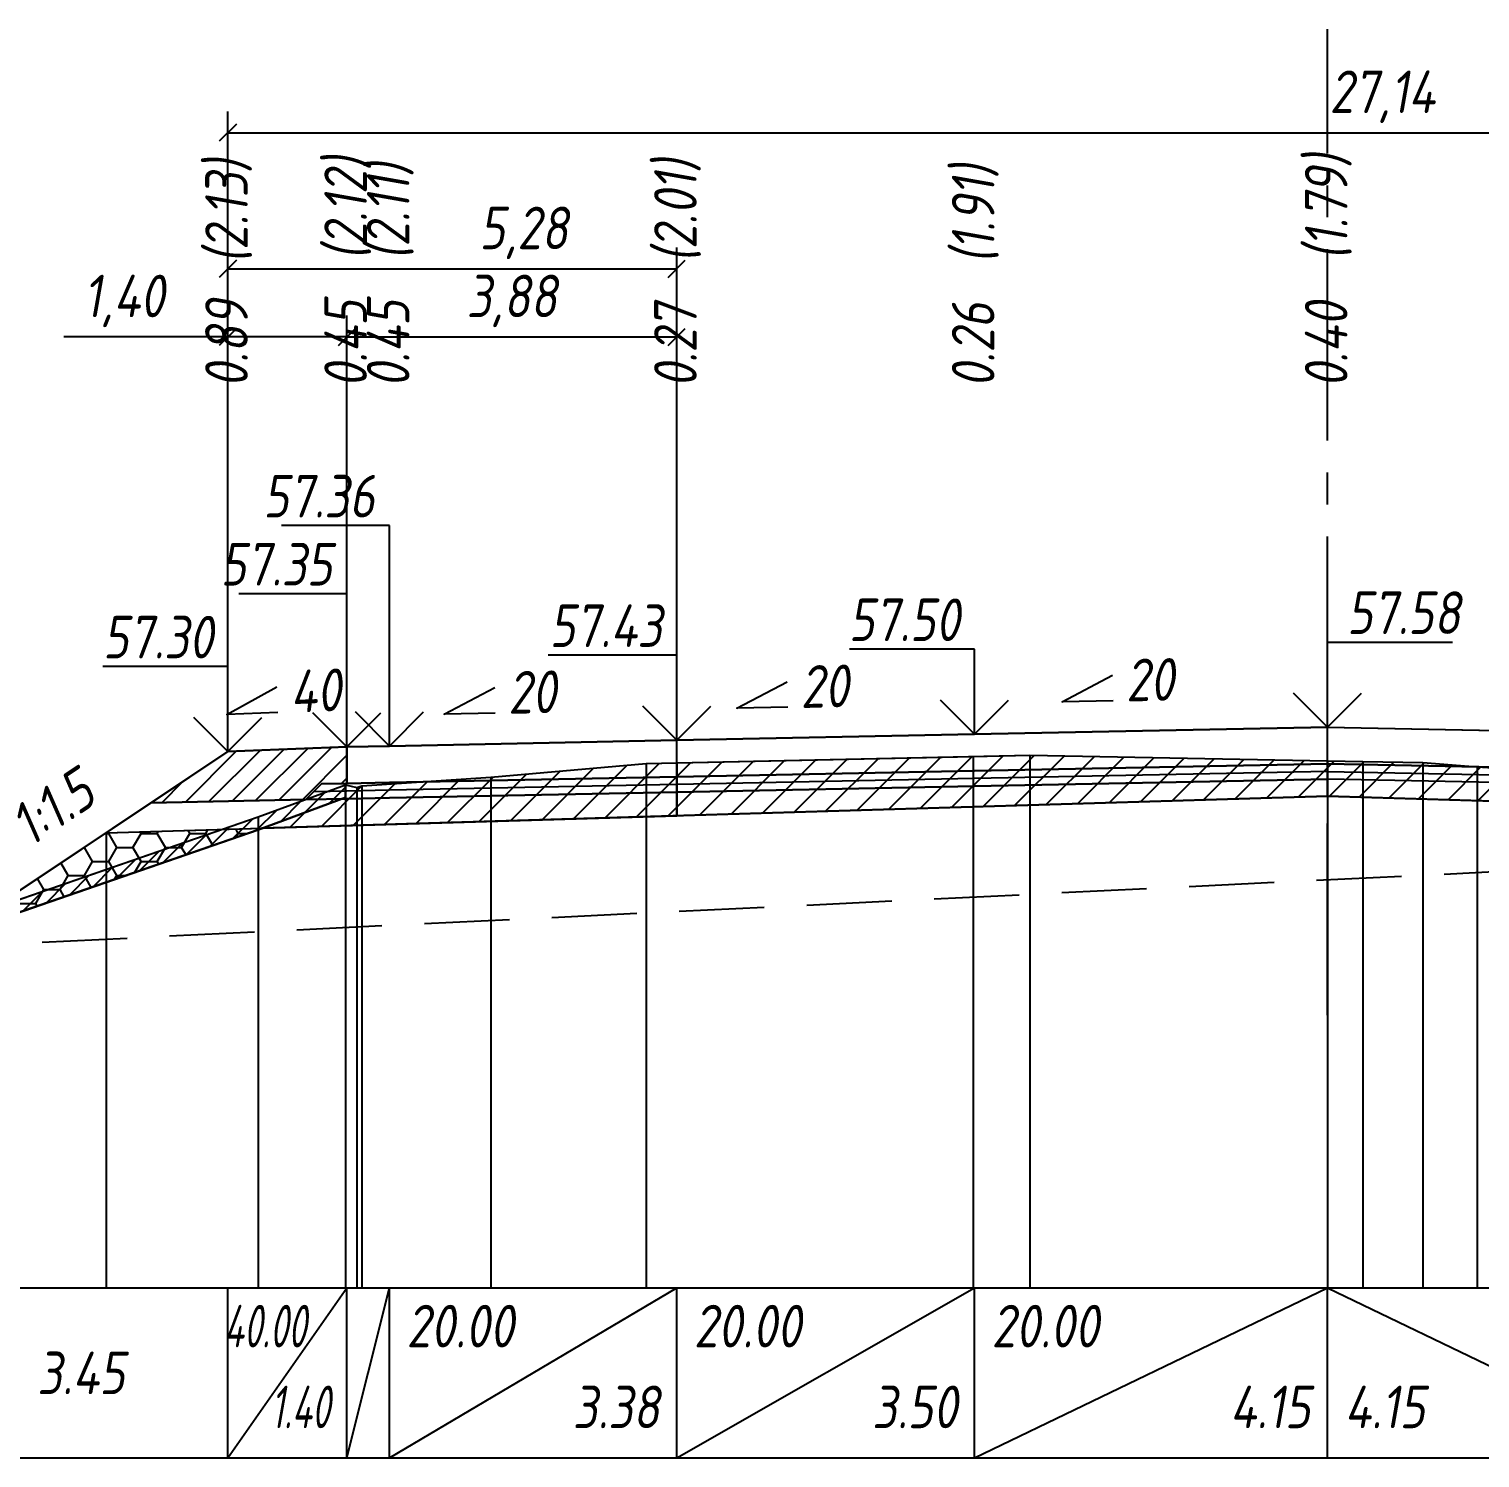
# Model space of a CAD drawing. Extents: x -717 to 1451, y -133302 to 233.
# Drawn here: x 110.6 to 195.9, y -69659 to -69575 of the extents above; entities that cross this region are included whole.
import ezdxf
from ezdxf.enums import TextEntityAlignment as Align

# ---------------------------------------------------------------- set-up
doc = ezdxf.new("R2010")
doc.units = 0
doc.linetypes.add('осевая2', pattern=[1.125, 0.75, -0.125, 0.125, -0.125])
doc.linetypes.add('штриховая', pattern=[0.75, 0.5, -0.25])
for name, color, linetype in [('Интерполированный поперечник', 2, 'Continuous'), ('Код_514', 1, 'Continuous'), ('Контур_0', 7, 'Continuous'), ('Контур_2521', 7, 'Continuous'), ('Контур_2564', 7, 'Continuous'), ('Контур_2660', 7, 'Continuous'), ('Контур_2665', 7, 'Continuous'), ('Контур_400', 7, 'Continuous'), ('Контур_508', 7, 'Continuous'), ('Контур_512', 7, 'Continuous'), ('Контур_513', 7, 'Continuous'), ('Контур_818', 7, 'Continuous'), ('Красный поперечник', 1, 'Continuous'), ('Объём_2501', 7, 'Continuous'), ('Объём_2564', 7, 'Continuous'), ('Объём_2650', 7, 'Continuous'), ('Объём_2660', 7, 'Continuous'), ('Объём_2661', 7, 'Continuous'), ('Объём_2665', 7, 'Continuous'), ('Объём_2666', 7, 'Continuous'), ('Ось', 1, 'осевая2'), ('Откосы', 7, 'Continuous'), ('Отметки покрытия', 7, 'Continuous'), ('Рабочие отметки', 7, 'Continuous'), ('Рабочие отметки доп.', 7, 'Continuous'), ('Таблица', 7, 'Continuous'), ('Уклоны проезжей части', 7, 'Continuous'), ('Черный поперечник', 3, 'Continuous')]:
    doc.layers.add(name, color=color, linetype=linetype)
for name, color, linetype, true_color in [('Контур_2540', 2, 'Continuous', 0xffff00), ('Контур_2560', 2, 'Continuous', 0xffff00), ('Контур_2561', 7, 'Continuous', 0xff8040), ('Контур_2562', 3, 'Continuous', 0x00ff00), ('Контур_2563', 7, 'Continuous', 0xff8000), ('Контур_2570', 7, 'Continuous', 0x80ff00), ('Контур_2736', 4, 'Continuous', 0x00ffff), ('Контур_402', 7, 'Continuous', 0xff6464), ('Контур_703', 4, 'Continuous', 0x00ffff), ('Объём_2500', 7, 'Continuous', 0xc0c0c0), ('Объём_2520', 7, 'Continuous', 0x80ffff), ('Объём_2540', 2, 'Continuous', 0xffff00), ('Объём_2560', 2, 'Continuous', 0xffff00), ('Объём_2561', 7, 'Continuous', 0xff8040), ('Объём_2562', 3, 'Continuous', 0x00ff00), ('Объём_2563', 7, 'Continuous', 0xff8000), ('Объём_2570', 7, 'Continuous', 0x80ff00), ('Объём_2580', 3, 'Continuous', 0x00ff00), ('Объём_2600', 7, 'Continuous', 0x808000)]:
    doc.layers.add(name, color=color, linetype=linetype, true_color=true_color)
doc.styles.get("Standard").update_dxf_attribs({"font": 'txt', "height": 2.5})
doc.styles.add('М', font='romand.shx', dxfattribs={"width": 0.8, "oblique": 10, "height": 2.5})
doc.dimstyles.new('ISO-25', dxfattribs={"dimtxt": 2.5, "dimasz": 2.5, "dimexe": 1.25, "dimexo": 0.625, "dimtad": 1, "dimtxsty": 'Standard', "dimcen": 2.5, "dimadec": 0, "dimazin": 0, "dimtfac": 1, "dimtmove": 0, "dimatfit": 3, "dimfxl": 1, "dimarcsym": 0})

# ---------------------------------------------------------------- blocks, each defined once
blk = doc.blocks.new('_Oblique')
at = {"color": 0, "linetype": 'ByBlock', "lineweight": -2}
blk.add_line((-0.5, -0.5), (0.5, 0.5), dxfattribs=at)
blk = doc.blocks.new('*D1660')
at = {"color": 0, "lineweight": -2, "transparency": 16777216}
for p, q in [((122.257, -69616.933), (122.257, -69591.875)), ((129.257, -69616.653), (129.257, -69591.875)), ((122.257, -69593.125), (112.621, -69593.125)), ((129.257, -69593.125), (122.257, -69593.125))]:
    blk.add_line(p, q, dxfattribs=at)
at = {"layer": 'Defpoints', "color": 0, "transparency": 16777216}
for p in [(129.257, -69593.125), (122.257, -69617.558), (129.257, -69617.278)]:
    blk.add_point(p, dxfattribs=at)
at = {"color": 0, "lineweight": -2, "transparency": 16777216, "rotation": 180}
blk.add_blockref('_Oblique', (122.257, -69593.125), dxfattribs=at)
at = {"color": 0, "lineweight": -2, "transparency": 16777216}
blk.add_blockref('_Oblique', (129.257, -69593.125), dxfattribs=at)
at = {"color": 0, "transparency": 16777216, "insert": (116.161, -69591.012), "char_height": 2.5, "width": 8.75, "attachment_point": 5, "style": 'М'}
blk.add_mtext('1,40', dxfattribs=at)
blk = doc.blocks.new('*D1662')
at = {"color": 0, "lineweight": -2, "transparency": 16777216}
for p, q in [((129.257, -69616.653), (129.257, -69591.875)), ((148.642, -69616.265), (148.642, -69591.875)), ((129.257, -69593.125), (148.642, -69593.125))]:
    blk.add_line(p, q, dxfattribs=at)
at = {"layer": 'Defpoints', "color": 0, "transparency": 16777216}
for p in [(148.642, -69593.125), (148.642, -69616.89), (129.257, -69617.278)]:
    blk.add_point(p, dxfattribs=at)
at = {"color": 0, "lineweight": -2, "transparency": 16777216, "rotation": 180}
blk.add_blockref('_Oblique', (129.257, -69593.125), dxfattribs=at)
at = {"color": 0, "lineweight": -2, "transparency": 16777216}
blk.add_blockref('_Oblique', (148.642, -69593.125), dxfattribs=at)
at = {"color": 0, "transparency": 16777216, "insert": (138.95, -69591.012), "char_height": 2.5, "width": 10, "attachment_point": 5, "style": 'М'}
blk.add_mtext('3,88', dxfattribs=at)
blk = doc.blocks.new('*D1665')
at = {"color": 0, "lineweight": -2, "transparency": 16777216}
for p, q in [((122.257, -69616.933), (122.257, -69587.875)), ((148.642, -69616.265), (148.642, -69587.875)), ((122.257, -69589.125), (148.642, -69589.125))]:
    blk.add_line(p, q, dxfattribs=at)
at = {"layer": 'Defpoints', "color": 0, "transparency": 16777216}
for p in [(148.642, -69589.125), (148.642, -69616.89), (122.257, -69617.558)]:
    blk.add_point(p, dxfattribs=at)
at = {"color": 0, "lineweight": -2, "transparency": 16777216, "rotation": 180}
blk.add_blockref('_Oblique', (122.257, -69589.125), dxfattribs=at)
at = {"color": 0, "lineweight": -2, "transparency": 16777216}
blk.add_blockref('_Oblique', (148.642, -69589.125), dxfattribs=at)
at = {"color": 0, "transparency": 16777216, "insert": (139.648, -69587.012), "char_height": 2.5, "width": 10, "attachment_point": 5, "style": 'М'}
blk.add_mtext('5,28', dxfattribs=at)
blk = doc.blocks.new('*D1666')
at = {"color": 0, "lineweight": -2, "transparency": 16777216}
for p, q in [((122.257, -69616.933), (122.257, -69579.875)), ((257.964, -69617.062), (257.964, -69579.875)), ((122.257, -69581.125), (257.964, -69581.125))]:
    blk.add_line(p, q, dxfattribs=at)
at = {"layer": 'Defpoints', "color": 0, "transparency": 16777216}
for p in [(257.964, -69581.125), (122.257, -69617.558), (257.964, -69617.687)]:
    blk.add_point(p, dxfattribs=at)
at = {"color": 0, "lineweight": -2, "transparency": 16777216, "rotation": 180}
blk.add_blockref('_Oblique', (122.257, -69581.125), dxfattribs=at)
at = {"color": 0, "lineweight": -2, "transparency": 16777216}
blk.add_blockref('_Oblique', (257.964, -69581.125), dxfattribs=at)
at = {"color": 0, "transparency": 16777216, "insert": (190.11, -69579.012), "char_height": 2.5, "width": 11.66667, "attachment_point": 5, "style": 'М'}
blk.add_mtext('27,14', dxfattribs=at)

msp = doc.modelspace()

# ---------------------------------------------------------------- hatches: boundary and pattern name
at = {"layer": 'Объём_2563'}
h = msp.add_hatch(dxfattribs=at)
h.set_pattern_fill('ANSI31', color=256, scale=0.3)
h.paths.add_polyline_path([(127.757, -69619.395), (129.257, -69619.365), (129.257, -69617.215), (122.257, -69617.495), (117.757, -69620.495), (126.839, -69620.314)])
at = {"layer": 'Объём_2570'}
h = msp.add_hatch(dxfattribs=at)
h.set_pattern_fill('ANSI31', color=256, scale=0.2)
h.paths.add_polyline_path([(129.164, -69620.193), (124.034, -69622.081), (105, -69628.658), (105, -69627.908), (124.034, -69621.331), (129.164, -69619.443)])
at = {"layer": 'Объём_2600'}
h = msp.add_hatch(dxfattribs=at)
h.set_pattern_fill('ANSI31', color=6, scale=0.4)
h.paths.add_polyline_path([(186.892, -69620.113), (124.278, -69621.991), (129.164, -69620.193), (129.164, -69619.443), (129.847, -69619.604), (130.136, -69619.513), (137.717, -69618.997), (146.853, -69618.193), (169.397, -69617.697), (186.892, -69618.038)])
h.paths.add_polyline_path([(209.568, -69619.998), (213.466, -69620.91), (186.892, -69620.113), (186.892, -69618.038), (188.966, -69618.079), (192.489, -69618.124), (195.678, -69618.382), (209.568, -69619.248)])
h = msp.add_hatch(dxfattribs=at)
h.set_pattern_fill('HONEY', color=5, scale=0.3)
h.paths.add_polyline_path([(124.034, -69622.081), (106.066, -69628.29), (115.1, -69622.266), (124.278, -69621.991)])

# ---------------------------------------------------------------- linework, layer by layer
at = {"layer": 'Интерполированный поперечник', "linetype": 'штриховая', "ltscale": 10, "flags": 128}
msp.add_lwpolyline([(103.847, -69629.056), (226.388, -69623.099)], dxfattribs=at)
at = {"layer": 'Код_514'}
for p, q in [((122.257, -69659), (122.257, -69649)), ((122.257, -69659), (129.257, -69649)), ((129.257, -69659), (129.257, -69649)), ((129.257, -69659), (131.757, -69649)), ((131.757, -69659), (131.757, -69649)), ((131.757, -69659), (148.642, -69649)), ((148.642, -69659), (148.642, -69649)), ((148.642, -69659), (166.142, -69649)), ((166.142, -69659), (166.142, -69649)), ((166.142, -69659), (186.892, -69649)), ((186.892, -69659), (186.892, -69649)), ((186.892, -69649), (207.642, -69659))]:
    msp.add_line(p, q, dxfattribs=at)
at = {"layer": 'Контур_0', "flags": 128}
for points in [[(186.892, -69616.063), (166.142, -69616.478), (148.642, -69616.828), (148.642, -69616.828), (148.642, -69616.828), (131.757, -69617.165), (131.757, -69617.165), (129.257, -69617.215), (129.257, -69619.365), (131.757, -69619.315), (131.757, -69619.315), (148.642, -69618.978), (148.642, -69618.978), (148.642, -69618.978), (148.642, -69618.978), (166.142, -69618.628), (186.892, -69618.213), (186.892, -69616.063)], [(186.892, -69616.063), (207.642, -69616.478), (225.142, -69616.828), (225.142, -69616.828), (225.142, -69616.828), (225.142, -69616.828), (242.642, -69617.178), (248.464, -69617.294), (250.964, -69617.344), (250.964, -69619.494), (248.464, -69619.444), (242.642, -69619.328), (225.142, -69618.978), (225.142, -69618.978), (225.142, -69618.978), (225.142, -69618.978), (207.642, -69618.628), (186.892, -69618.213), (186.892, -69616.063)], [(122.257, -69617.495), (105, -69629), (105, -69629), (105, -69629), (105, -69629), (105, -69629), (105, -69629), (105, -69629), (105, -69629), (105, -69629), (105, -69629), (105, -69629), (105, -69629), (105, -69629), (105, -69629), (105, -69629)], [(122.257, -69617.495), (105, -69629)], [(122.257, -69617.495), (122.257, -69617.495)], [(186.892, -69618.213), (166.142, -69618.628), (148.642, -69618.978), (148.642, -69618.978), (148.642, -69618.978), (148.642, -69618.978), (131.757, -69619.315), (131.757, -69619.315), (129.257, -69619.365), (127.757, -69619.395), (126.839, -69620.314), (129.257, -69620.265), (131.757, -69620.215), (131.757, -69620.215), (148.642, -69619.878), (148.642, -69619.878), (148.642, -69619.878), (148.642, -69619.878), (166.142, -69619.528), (186.892, -69619.113), (186.892, -69618.213)], [(186.892, -69618.213), (207.642, -69618.628), (225.142, -69618.978), (225.142, -69618.978), (225.142, -69618.978), (225.142, -69618.978), (242.642, -69619.328), (248.464, -69619.444), (250.964, -69619.494), (252.464, -69619.524), (253.382, -69620.442), (250.964, -69620.394), (248.464, -69620.344), (242.642, -69620.228), (225.142, -69619.878), (225.142, -69619.878), (225.142, -69619.878), (225.142, -69619.878), (207.642, -69619.528), (186.892, -69619.113), (186.892, -69618.213)], [(117.757, -69620.495), (126.839, -69620.314), (127.757, -69619.395), (129.257, -69619.365)]]:
    msp.add_lwpolyline(points, dxfattribs=at)
at = {"layer": 'Контур_2521', "color": 250, "flags": 128}
for points in [[(186.892, -69618.663), (166.142, -69619.078), (148.642, -69619.428), (148.642, -69619.428), (148.642, -69619.428), (148.642, -69619.428), (131.757, -69619.765), (131.757, -69619.765), (129.257, -69619.815), (127.298, -69619.855)], [(186.892, -69618.663), (207.642, -69619.078), (225.142, -69619.428), (225.142, -69619.428), (225.142, -69619.428), (225.142, -69619.428), (242.642, -69619.778), (248.464, -69619.894), (250.964, -69619.944), (252.923, -69619.983)]]:
    msp.add_lwpolyline(points, dxfattribs=at)
at = {"layer": 'Контур_2540', "flags": 128}
for points in [[(166.142, -69619.528), (148.642, -69619.878), (131.757, -69620.215), (129.257, -69620.265), (126.839, -69620.314), (117.757, -69620.495), (115.1, -69622.266), (186.892, -69620.113), (186.892, -69619.113), (166.142, -69619.528)], [(186.892, -69620.113), (265.222, -69622.463), (262.464, -69620.624), (253.382, -69620.442), (250.964, -69620.394), (248.464, -69620.344), (242.642, -69620.228), (225.142, -69619.878), (207.642, -69619.528), (186.892, -69619.113), (186.892, -69620.113)]]:
    msp.add_lwpolyline(points, dxfattribs=at)
at = {"layer": 'Контур_2560', "flags": 128}
msp.add_lwpolyline([(122.257, -69617.495), (122.257, -69617.495), (122.257, -69617.495), (129.257, -69617.215)], dxfattribs=at)
at = {"layer": 'Контур_2561', "flags": 128}
msp.add_lwpolyline([(129.257, -69617.215), (129.257, -69617.215), (122.257, -69617.495), (122.257, -69617.495), (129.257, -69617.215)], dxfattribs=at)
at = {"layer": 'Контур_2562', "flags": 128}
msp.add_lwpolyline([(122.257, -69617.495), (122.257, -69617.495), (122.257, -69617.495), (122.257, -69617.495), (122.257, -69617.495)], dxfattribs=at)
at = {"layer": 'Контур_2563', "flags": 128}
msp.add_lwpolyline([(127.757, -69619.395), (129.257, -69619.365), (129.257, -69617.215), (122.257, -69617.495), (117.757, -69620.495), (126.839, -69620.314), (127.757, -69619.395)], dxfattribs=at)
at = {"layer": 'Контур_2564', "flags": 128}
msp.add_lwpolyline([(122.257, -69617.495), (129.257, -69617.215)], dxfattribs=at)
at = {"layer": 'Контур_2570', "flags": 128}
msp.add_lwpolyline([(103.847, -69629.056), (124.034, -69622.081), (129.164, -69620.193), (129.164, -69619.443), (129.847, -69619.604), (130.136, -69619.513), (137.717, -69618.997), (146.853, -69618.193), (166.065, -69617.775), (169.397, -69617.697), (186.892, -69618.038), (188.966, -69618.079), (192.489, -69618.124), (195.678, -69618.382), (209.568, -69619.248)], dxfattribs=at)
at = {"layer": 'Контур_2660', "flags": 128}
for points in [[(115.1, -69622.266), (186.892, -69620.113)], [(186.892, -69620.113), (265.222, -69622.463)]]:
    msp.add_lwpolyline(points, dxfattribs=at)
at = {"layer": 'Контур_2665', "flags": 128}
msp.add_lwpolyline([(122.257, -69617.495), (122.257, -69617.495)], dxfattribs=at)
at = {"layer": 'Контур_2736', "flags": 128}
msp.add_lwpolyline([(122.257, -69617.495), (105, -69629)], dxfattribs=at)
at = {"layer": 'Контур_400', "flags": 128}
for points in [[(129.257, -69617.215), (131.757, -69617.165), (131.757, -69617.165), (148.642, -69616.828), (148.642, -69616.828), (148.642, -69616.828), (148.642, -69616.828), (166.142, -69616.478), (186.892, -69616.063)], [(186.892, -69616.063), (207.642, -69616.478), (225.142, -69616.828), (225.142, -69616.828), (225.142, -69616.828), (225.142, -69616.828), (242.642, -69617.178), (248.464, -69617.294), (250.964, -69617.344)]]:
    msp.add_lwpolyline(points, dxfattribs=at)
at = {"layer": 'Контур_402', "flags": 128}
msp.add_lwpolyline([(115.1, -69622.266), (186.892, -69620.113), (265.222, -69622.463)], dxfattribs=at)
at = {"layer": 'Контур_508', "flags": 128}
msp.add_lwpolyline([(105, -69629), (115.1, -69622.266), (186.892, -69620.113), (265.222, -69622.463), (266.149, -69623.081), (266.149, -69624.283), (269.597, -69626.581), (269.899, -69626.581), (271.899, -69626.581), (272.202, -69626.581), (275.649, -69624.283), (275.649, -69623.081), (277.18, -69622.061)], dxfattribs=at)
at = {"layer": 'Контур_512', "flags": 128}
msp.add_lwpolyline([(105, -69629), (115.1, -69622.266), (186.892, -69620.113), (265.222, -69622.463), (266.149, -69623.081), (266.149, -69624.283), (269.597, -69626.581), (269.899, -69626.581), (271.899, -69626.581), (272.202, -69626.581), (275.649, -69624.283), (275.649, -69623.081), (277.18, -69622.061)], dxfattribs=at)
at = {"layer": 'Контур_513', "flags": 128}
msp.add_lwpolyline([(105, -69629), (115.1, -69622.266), (186.892, -69620.113), (265.222, -69622.463), (266.149, -69623.081), (266.149, -69624.283), (269.597, -69626.581), (269.899, -69626.581), (271.899, -69626.581), (272.202, -69626.581), (275.649, -69624.283), (275.649, -69623.081), (277.18, -69622.061)], dxfattribs=at)
at = {"layer": 'Контур_703', "flags": 128}
msp.add_lwpolyline([(122.257, -69617.495), (105, -69629)], dxfattribs=at)
at = {"layer": 'Контур_818', "flags": 128}
msp.add_lwpolyline([(105, -69628.658), (124.034, -69622.081), (129.164, -69620.193), (129.164, -69619.443), (129.847, -69619.604), (130.136, -69619.513), (137.717, -69618.997), (146.853, -69618.193), (166.065, -69617.775), (169.397, -69617.697), (186.892, -69618.038), (188.966, -69618.079), (192.489, -69618.124), (195.678, -69618.382), (209.568, -69619.248)], dxfattribs=at)
at = {"layer": 'Красный поперечник'}
for p, q in [((166.142, -69616.478), (186.892, -69616.063)), ((186.892, -69616.063), (207.642, -69616.478)), ((131.757, -69617.165), (148.642, -69616.828)), ((148.642, -69616.828), (166.142, -69616.478)), ((105, -69629), (122.257, -69617.495)), ((122.257, -69617.495), (129.257, -69617.215)), ((129.257, -69617.215), (131.757, -69617.165)), ((186.892, -69620.113), (186.892, -69649)), ((115.1, -69622.266), (115.1, -69649))]:
    msp.add_line(p, q, dxfattribs=at)
at = {"layer": 'Объём_2500', "flags": 128}
for points in [[(186.892, -69616.063), (166.142, -69616.478), (148.642, -69616.828), (148.642, -69616.828), (148.642, -69616.828), (131.757, -69617.165), (131.757, -69617.165), (129.257, -69617.215), (129.257, -69619.365), (131.757, -69619.315), (131.757, -69619.315), (148.642, -69618.978), (148.642, -69618.978), (148.642, -69618.978), (148.642, -69618.978), (166.142, -69618.628), (186.892, -69618.213), (186.892, -69616.063)], [(186.892, -69616.063), (207.642, -69616.478), (225.142, -69616.828), (225.142, -69616.828), (225.142, -69616.828), (225.142, -69616.828), (242.642, -69617.178), (248.464, -69617.294), (250.964, -69617.344), (250.964, -69619.494), (248.464, -69619.444), (242.642, -69619.328), (225.142, -69618.978), (225.142, -69618.978), (225.142, -69618.978), (225.142, -69618.978), (207.642, -69618.628), (186.892, -69618.213), (186.892, -69616.063)], [(148.642, -69616.828), (131.757, -69617.165), (131.757, -69617.165), (129.257, -69617.215), (129.257, -69619.365), (131.757, -69619.315), (131.757, -69619.315), (148.642, -69618.978), (148.642, -69616.828)]]:
    msp.add_lwpolyline(points, dxfattribs=at)
at = {"layer": 'Объём_2501', "flags": 128}
for points in [[(129.257, -69617.215), (131.757, -69617.165), (131.757, -69617.165), (148.642, -69616.828), (148.642, -69616.828), (148.642, -69616.828), (148.642, -69616.828), (166.142, -69616.478), (186.892, -69616.063)], [(186.892, -69616.063), (207.642, -69616.478), (225.142, -69616.828), (225.142, -69616.828), (225.142, -69616.828), (225.142, -69616.828), (242.642, -69617.178), (248.464, -69617.294), (250.964, -69617.344)], [(129.257, -69617.215), (131.757, -69617.165), (131.757, -69617.165), (148.642, -69616.828)]]:
    msp.add_lwpolyline(points, dxfattribs=at)
at = {"layer": 'Объём_2520', "color": 250, "flags": 128}
for points in [[(186.892, -69618.213), (166.142, -69618.628), (148.642, -69618.978), (148.642, -69618.978), (148.642, -69618.978), (148.642, -69618.978), (131.757, -69619.315), (131.757, -69619.315), (129.257, -69619.365), (127.757, -69619.395), (126.839, -69620.314), (129.257, -69620.265), (131.757, -69620.215), (131.757, -69620.215), (148.642, -69619.878), (148.642, -69619.878), (148.642, -69619.878), (148.642, -69619.878), (166.142, -69619.528), (186.892, -69619.113), (186.892, -69618.213)], [(186.892, -69618.213), (207.642, -69618.628), (225.142, -69618.978), (225.142, -69618.978), (225.142, -69618.978), (225.142, -69618.978), (242.642, -69619.328), (248.464, -69619.444), (250.964, -69619.494), (252.464, -69619.524), (253.382, -69620.442), (250.964, -69620.394), (248.464, -69620.344), (242.642, -69620.228), (225.142, -69619.878), (225.142, -69619.878), (225.142, -69619.878), (225.142, -69619.878), (207.642, -69619.528), (186.892, -69619.113), (186.892, -69618.213)], [(148.642, -69618.978), (131.757, -69619.315), (131.757, -69619.315), (129.257, -69619.365), (127.757, -69619.395), (126.839, -69620.314), (129.257, -69620.265), (131.757, -69620.215), (131.757, -69620.215), (148.642, -69619.878), (148.642, -69618.978)]]:
    msp.add_lwpolyline(points, dxfattribs=at)
at = {"layer": 'Объём_2540', "flags": 128}
for points in [[(166.142, -69619.528), (148.642, -69619.878), (131.757, -69620.215), (129.257, -69620.265), (126.839, -69620.314), (117.757, -69620.495), (115.1, -69622.266), (186.892, -69620.113), (186.892, -69619.113), (166.142, -69619.528)], [(186.892, -69620.113), (265.222, -69622.463), (262.464, -69620.624), (253.382, -69620.442), (250.964, -69620.394), (248.464, -69620.344), (242.642, -69620.228), (225.142, -69619.878), (207.642, -69619.528), (186.892, -69619.113), (186.892, -69620.113)], [(148.642, -69619.878), (131.757, -69620.215), (129.257, -69620.265), (126.839, -69620.314), (117.757, -69620.495), (115.1, -69622.266), (148.642, -69621.26), (148.642, -69619.878)]]:
    msp.add_lwpolyline(points, dxfattribs=at)
at = {"layer": 'Объём_2560', "flags": 128}
msp.add_lwpolyline([(122.257, -69617.495), (122.257, -69617.495), (122.257, -69617.495), (129.257, -69617.215)], dxfattribs=at)
msp.add_lwpolyline([(122.257, -69617.495), (122.257, -69617.495), (122.257, -69617.495), (129.257, -69617.215)], dxfattribs=at)
at = {"layer": 'Объём_2561', "flags": 128}
msp.add_lwpolyline([(129.257, -69617.215), (129.257, -69617.215), (122.257, -69617.495), (122.257, -69617.495), (129.257, -69617.215)], dxfattribs=at)
msp.add_lwpolyline([(129.257, -69617.215), (129.257, -69617.215), (122.257, -69617.495), (122.257, -69617.495), (129.257, -69617.215)], dxfattribs=at)
at = {"layer": 'Объём_2562', "flags": 128}
msp.add_lwpolyline([(122.257, -69617.495), (122.257, -69617.495), (122.257, -69617.495), (122.257, -69617.495), (122.257, -69617.495)], dxfattribs=at)
msp.add_lwpolyline([(122.257, -69617.495), (122.257, -69617.495), (122.257, -69617.495), (122.257, -69617.495), (122.257, -69617.495)], dxfattribs=at)
at = {"layer": 'Объём_2563', "color": 250, "flags": 128}
msp.add_lwpolyline([(127.757, -69619.395), (129.257, -69619.365), (129.257, -69617.215), (122.257, -69617.495), (117.757, -69620.495), (126.839, -69620.314), (127.757, -69619.395)], dxfattribs=at)
msp.add_lwpolyline([(127.757, -69619.395), (129.257, -69619.365), (129.257, -69617.215), (122.257, -69617.495), (117.757, -69620.495), (126.839, -69620.314), (127.757, -69619.395)], dxfattribs=at)
at = {"layer": 'Объём_2564', "flags": 128}
msp.add_lwpolyline([(122.257, -69617.495), (129.257, -69617.215)], dxfattribs=at)
msp.add_lwpolyline([(122.257, -69617.495), (129.257, -69617.215)], dxfattribs=at)
at = {"layer": 'Объём_2570', "flags": 128}
msp.add_lwpolyline([(129.164, -69620.193), (124.034, -69622.081), (105, -69628.658), (105, -69627.908), (124.034, -69621.331), (129.164, -69619.443), (129.164, -69620.193), (129.164, -69620.193)], dxfattribs=at)
msp.add_lwpolyline([(129.164, -69620.193), (124.034, -69622.081), (105, -69628.658), (105, -69627.908), (124.034, -69621.331), (129.164, -69619.443), (129.164, -69620.193), (129.164, -69620.193)], dxfattribs=at)
at = {"layer": 'Объём_2580', "flags": 128}
msp.add_lwpolyline([(122.257, -69617.495), (122.257, -69617.495)], dxfattribs=at)
msp.add_lwpolyline([(122.257, -69617.495), (122.257, -69617.495)], dxfattribs=at)
at = {"layer": 'Объём_2600', "color": 5, "flags": 128}
msp.add_lwpolyline([(124.034, -69622.081), (106.066, -69628.29), (115.1, -69622.266), (124.278, -69621.991), (124.034, -69622.081), (124.034, -69622.081)], dxfattribs=at)
msp.add_lwpolyline([(124.034, -69622.081), (106.066, -69628.29), (115.1, -69622.266), (124.278, -69621.991), (124.034, -69622.081), (124.034, -69622.081)], dxfattribs=at)
at = {"layer": 'Объём_2650', "color": 6, "flags": 128}
for points in [[(186.892, -69620.113), (124.278, -69621.991), (129.164, -69620.193), (129.164, -69619.443), (129.847, -69619.604), (130.136, -69619.513), (137.717, -69618.997), (146.853, -69618.193), (169.397, -69617.697), (186.892, -69618.038), (186.892, -69620.113), (186.892, -69620.113)], [(148.642, -69621.26), (124.278, -69621.991), (129.164, -69620.193), (129.164, -69619.443), (129.847, -69619.604), (130.136, -69619.513), (137.717, -69618.997), (146.853, -69618.193), (148.642, -69618.154), (148.642, -69621.26)], [(209.568, -69619.998), (213.466, -69620.91), (186.892, -69620.113), (186.892, -69618.038), (188.966, -69618.079), (192.489, -69618.124), (195.678, -69618.382), (209.568, -69619.248), (209.568, -69619.998), (209.568, -69619.998)]]:
    msp.add_lwpolyline(points, dxfattribs=at)
at = {"layer": 'Объём_2660', "flags": 128}
for points in [[(115.1, -69622.266), (186.892, -69620.113)], [(186.892, -69620.113), (265.222, -69622.463)], [(115.1, -69622.266), (148.642, -69621.26)]]:
    msp.add_lwpolyline(points, dxfattribs=at)
at = {"layer": 'Объём_2661', "flags": 128}
msp.add_lwpolyline([(122.257, -69617.495), (105, -69629)], dxfattribs=at)
msp.add_lwpolyline([(122.257, -69617.495), (105, -69629)], dxfattribs=at)
at = {"layer": 'Объём_2665', "flags": 128}
msp.add_lwpolyline([(122.257, -69617.495), (122.257, -69617.495)], dxfattribs=at)
msp.add_lwpolyline([(122.257, -69617.495), (122.257, -69617.495)], dxfattribs=at)
at = {"layer": 'Объём_2666', "flags": 128}
msp.add_lwpolyline([(122.257, -69617.495), (105, -69629)], dxfattribs=at)
msp.add_lwpolyline([(122.257, -69617.495), (105, -69629)], dxfattribs=at)
at = {"layer": 'Ось', "ltscale": 15}
msp.add_line((186.892, -69632.971), (186.892, -69575.034), dxfattribs=at)
at = {"layer": 'Откосы', "color": 1, "flags": 128}
for points in [[(155.166, -69614.886), (152.167, -69614.946), (155.136, -69613.386)], [(174.291, -69614.503), (171.292, -69614.563), (174.261, -69613.004)], [(125.188, -69615.191), (122.191, -69615.311), (125.128, -69613.692)], [(137.974, -69615.23), (134.974, -69615.29), (137.944, -69613.73)]]:
    msp.add_lwpolyline(points, dxfattribs=at)
at = {"layer": 'Отметки покрытия', "color": 1}
for p, q in [((131.757, -69604.215), (125.407, -69604.215)), ((131.757, -69617.165), (131.757, -69604.215)), ((129.257, -69608.215), (122.907, -69608.215)), ((129.257, -69617.215), (129.257, -69608.215)), ((148.642, -69611.828), (141.092, -69611.828)), ((148.642, -69616.828), (148.642, -69611.828)), ((166.142, -69611.478), (158.792, -69611.478)), ((166.142, -69616.478), (166.142, -69611.478)), ((186.892, -69616.063), (186.892, -69611.063)), ((186.892, -69611.063), (194.242, -69611.063)), ((122.257, -69612.495), (114.907, -69612.495)), ((122.257, -69617.495), (122.257, -69612.495)), ((186.892, -69616.063), (184.892, -69614.063)), ((186.892, -69616.063), (188.892, -69614.063)), ((129.257, -69617.215), (127.257, -69615.215)), ((129.257, -69617.215), (131.257, -69615.215)), ((131.757, -69617.165), (129.757, -69615.165)), ((131.757, -69617.165), (133.757, -69615.165)), ((148.642, -69616.828), (146.642, -69614.828)), ((148.642, -69616.828), (150.642, -69614.828)), ((166.142, -69616.478), (164.142, -69614.478)), ((166.142, -69616.478), (168.142, -69614.478)), ((122.257, -69617.495), (120.257, -69615.495)), ((122.257, -69617.495), (124.257, -69615.495))]:
    msp.add_line(p, q, dxfattribs=at)
at = {"layer": 'Таблица'}
for p, q in [((80, -69649), (302.18, -69649)), ((80, -69659), (302.18, -69659))]:
    msp.add_line(p, q, dxfattribs=at)
at = {"layer": 'Черный поперечник', "color": 7}
for p, q in [((166.065, -69617.775), (166.065, -69649)), ((169.397, -69617.697), (169.397, -69649)), ((146.853, -69618.193), (146.853, -69649)), ((186.892, -69618.038), (186.892, -69649)), ((188.966, -69618.079), (188.966, -69649)), ((192.489, -69618.124), (192.489, -69649)), ((195.678, -69618.382), (195.678, -69649)), ((129.164, -69619.443), (129.164, -69649)), ((137.717, -69618.997), (137.717, -69649)), ((129.847, -69619.604), (129.847, -69649)), ((130.136, -69619.513), (130.136, -69649)), ((124.034, -69621.331), (124.034, -69649))]:
    msp.add_line(p, q, dxfattribs=at)
at = {"layer": 'Черный поперечник', "flags": 128}
msp.add_lwpolyline([(103.847, -69628.306), (124.034, -69621.331), (129.164, -69619.443), (129.847, -69619.604), (130.136, -69619.513), (137.717, -69618.997), (146.853, -69618.193), (166.065, -69617.775), (169.397, -69617.697), (186.892, -69618.038), (188.966, -69618.079), (192.489, -69618.124), (195.678, -69618.382), (209.568, -69619.248), (214.442, -69620.388), (222.327, -69622.463), (225.501, -69623.258), (226.388, -69623.099), (230.16, -69622.393), (236.011, -69621.772), (250.614, -69622.278), (260.346, -69622.5), (273.347, -69622.181), (302.18, -69621.274)], dxfattribs=at)

# ---------------------------------------------------------------- texts
at = {"layer": 'Код_514', "style": 'М', "oblique": 10}
for s, width, p in [('40.00', 0.6, (122.013, -69650)), ('20.00', 0.8, (132.757, -69650)), ('20.00', 0.8, (149.642, -69650)), ('20.00', 0.8, (167.142, -69650))]:
    msp.add_text(s, height=2.5, dxfattribs=dict(at, width=width)).set_placement(p, align=Align.TOP_LEFT)
at = {"layer": 'Код_514', "style": 'М', "oblique": 10, "width": 0.8}
msp.add_text('3.45', height=2.5, dxfattribs=at).set_placement((113.628, -69654), align=Align.MIDDLE_CENTER)
at = {"layer": 'Код_514', "style": 'М', "oblique": 10}
for s, width, p in [('1.40', 0.6, (128.257, -69658)), ('3.38', 0.8, (147.642, -69658)), ('3.50', 0.8, (165.142, -69658)), ('4.15', 0.8, (185.892, -69658))]:
    msp.add_text(s, height=2.5, dxfattribs=dict(at, width=width)).set_placement(p, align=Align.BOTTOM_RIGHT)
at = {"layer": 'Код_514', "style": 'М', "oblique": 10, "width": 0.8}
msp.add_text('4.15', height=2.5, dxfattribs=at).set_placement((187.892, -69658), align=Align.BOTTOM_LEFT)
at = {"layer": 'Отметки покрытия', "color": 1, "style": 'М', "oblique": 10, "width": 0.8}
for s, p in [('57.36', (130.898, -69604.484)), ('57.35', (128.398, -69608.484)), ('57.43', (147.783, -69612.096)), ('57.50', (165.283, -69611.746)), ('57.30', (121.398, -69612.764))]:
    msp.add_text(s, height=2.5, dxfattribs=at).set_placement(p, align=Align.BOTTOM_RIGHT)
msp.add_text('57.58', height=2.5, dxfattribs=at).set_placement((188.033, -69611.331), align=Align.BOTTOM_LEFT)
at = {"layer": 'Рабочие отметки', "color": 1, "style": 'М', "oblique": 10, "width": 0.8}
for s, p in [('0.89', (122.179, -69596.094)), ('0.45', (129.179, -69596.094)), ('0.45', (131.679, -69596.094)), ('0.27', (148.564, -69596.094)), ('0.26', (166.064, -69596.094)), ('0.40', (186.814, -69596.094))]:
    msp.add_text(s, height=2.5, rotation=90, dxfattribs=at).set_placement(p, align=Align.MIDDLE_LEFT)
at = {"layer": 'Рабочие отметки доп.', "color": 1, "style": 'М', "oblique": 10, "width": 0.8}
for s, p in [('(2.13)', (122.179, -69588.794)), ('(2.12)', (129.179, -69588.594)), ('(2.11)', (131.679, -69588.594)), ('(2.01)', (148.564, -69588.744)), ('(1.79)', (186.814, -69588.594)), ('(1.91)', (166.064, -69588.794))]:
    msp.add_text(s, height=2.5, rotation=90, dxfattribs=at).set_placement(p, align=Align.MIDDLE_LEFT)
at = {"layer": 'Уклоны проезжей части', "color": 1, "style": 'М', "oblique": 10, "width": 0.8}
for s, rotation, p in [('40', 2.29061, (127.493, -69615.907)), ('20', 1.14576, (157.372, -69615.653)), ('20', 1.14576, (176.497, -69615.27)), ('20', 1.14576, (140.18, -69615.997)), ('1:1.5', 33.69007, (113.074, -69622.416))]:
    msp.add_text(s, height=2.5, rotation=rotation, dxfattribs=at).set_placement(p, align=Align.BOTTOM_CENTER)

# ---------------------------------------------------------------- dimensions: what is measured, and where the dimension line sits
at = {"color": 5}
for base, p1, p2, picture, middle in [((257.964, -69581.125), (122.257, -69617.558), (257.964, -69617.687), '*D1666', (190.11, -69579.012)), ((148.642, -69593.125), (129.257, -69617.278), (148.642, -69616.89), '*D1662', (138.95, -69591.012))]:
    dim = msp.add_linear_dim(base=base, p1=p1, p2=p2, angle=180, dimstyle='ISO-25', override={"dimasz": 1, "dimlfac": 0.2, "dimzin": 0, "dimtxsty": 'М', "dimblk1": 'Oblique', "dimblk2": 'Oblique', "dimsah": 1}, dxfattribs=at)
    dim.commit()
    dim.dimension.update_dxf_attribs({"geometry": picture, "text_midpoint": middle})
for base, p2, picture, middle in [((148.642, -69589.125), (148.642, -69616.89), '*D1665', (139.648, -69589.125)), ((129.257, -69593.125), (129.257, -69617.278), '*D1660', (116.161, -69593.125))]:
    dim = msp.add_linear_dim(base=base, p1=(122.257, -69617.558), p2=p2, angle=180, dimstyle='ISO-25', override={"dimasz": 1, "dimlfac": 0.2, "dimzin": 0, "dimtxsty": 'М', "dimblk1": 'Oblique', "dimblk2": 'Oblique', "dimsah": 1}, dxfattribs=at)
    dim.commit()
    dim.dimension.update_dxf_attribs({"geometry": picture, "text_midpoint": middle, "dimtype": 160})

doc.saveas('drawing.dxf')
